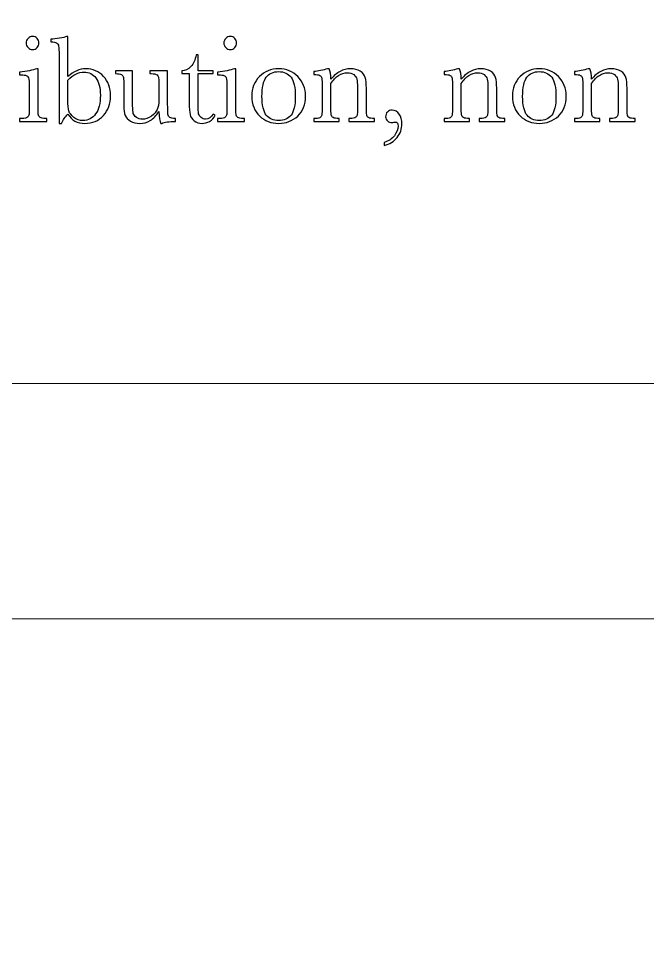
# Model space of a CAD drawing. Header units: centimetres. Extents: x -233 to -82, y 123 to 153.
# Drawn here: x -126.09 to -125.212, y 131.363 to 132.657 of the extents above; entities that cross this region are included whole.
import ezdxf

# ---------------------------------------------------------------- set-up
doc = ezdxf.new("R2010")
doc.units = ezdxf.units.CM
doc.header["$MEASUREMENT"] = 0
doc.layers.add('layer 1', color=7, linetype='Continuous')

msp = doc.modelspace()

# ---------------------------------------------------------------- linework, layer by layer
at = {"layer": 'layer 1', "color": 1, "lineweight": 9}
for points, knots in [([(-126.51636, 152.75145), (-126.51636, 152.75145), (-129.7739, 152.75145), (-129.7739, 152.75145), (-129.7739, 152.75145), (-129.7739, 152.75145), (-136.26995, 149.00072), (-136.26995, 149.00072), (-136.26995, 149.00072), (-136.26995, 149.00072), (-140.02277, 142.50252), (-140.02277, 142.50252), (-140.02277, 142.50252), (-140.02277, 142.50252), (-140.02277, 134.99898), (-140.02277, 134.99898), (-140.02277, 134.99898), (-140.02277, 134.99898), (-136.26995, 128.50081), (-136.26995, 128.50081), (-136.26995, 128.50081), (-136.26995, 128.50081), (-129.7739, 124.74796), (-129.7739, 124.74796), (-129.7739, 124.74796), (-129.7739, 124.74796), (-122.27036, 124.74796), (-122.27036, 124.74796), (-122.27036, 124.74796), (-122.27036, 124.74796), (-115.77213, 128.50081), (-115.77213, 128.50081), (-115.77213, 128.50081), (-115.77213, 128.50081), (-112.02146, 134.99898), (-112.02146, 134.99898), (-112.02146, 134.99898), (-112.02146, 134.99898), (-112.02146, 142.50252), (-112.02146, 142.50252), (-112.02146, 142.50252), (-112.02146, 142.50252), (-115.77213, 149.00072), (-115.77213, 149.00072), (-115.77213, 149.00072), (-115.77213, 149.00072), (-122.27036, 152.75145), (-122.27036, 152.75145), (-122.27036, 152.75145), (-122.27036, 152.75145), (-125.51514, 152.75145), (-125.51514, 152.75145)], [0, 0, 0, 0, 0.0714286, 0.0714286, 0.0714286, 0.0714286, 0.1428571, 0.1428571, 0.1428571, 0.1428571, 0.2142857, 0.2142857, 0.2142857, 0.2142857, 0.2857143, 0.2857143, 0.2857143, 0.2857143, 0.3571429, 0.3571429, 0.3571429, 0.3571429, 0.4285714, 0.4285714, 0.4285714, 0.4285714, 0.5, 0.5, 0.5, 0.5, 0.5714286, 0.5714286, 0.5714286, 0.5714286, 0.6428571, 0.6428571, 0.6428571, 0.6428571, 0.7142857, 0.7142857, 0.7142857, 0.7142857, 0.7857143, 0.7857143, 0.7857143, 0.7857143, 0.8571429, 0.8571429, 0.8571429, 0.8571429, 1, 1, 1, 1]), ([(-124.39763, 131.81974), (-124.39763, 131.81974), (-127.65091, 131.81974), (-127.65091, 131.81974), (-127.65091, 131.81974), (-127.65091, 131.81974), (-127.65091, 132.14782), (-127.65091, 132.14782), (-127.65091, 132.14782), (-127.65091, 132.14782), (-124.39763, 132.14782), (-124.39763, 132.14782), (-124.39763, 132.14782), (-124.39763, 132.14782), (-124.39763, 131.81974), (-124.39763, 131.81974)], [0, 0, 0, 0, 0.2, 0.2, 0.2, 0.2, 0.4, 0.4, 0.4, 0.4, 0.6, 0.6, 0.6, 0.6, 1, 1, 1, 1])]:
    msp.add_open_spline(points, degree=3, knots=knots, dxfattribs=at)
at = {"layer": 'layer 1'}
for points, knots in [([(-126.07911, 132.62274), (-126.07911, 132.62519), (-126.07821, 132.62734), (-126.07646, 132.62914), (-126.07646, 132.62914), (-126.07471, 132.63089), (-126.07261, 132.63179), (-126.07016, 132.63179), (-126.07016, 132.63179), (-126.06771, 132.63179), (-126.06561, 132.63089), (-126.06386, 132.62914), (-126.06386, 132.62914), (-126.06211, 132.62734), (-126.06126, 132.62519), (-126.06126, 132.62274), (-126.06126, 132.62274), (-126.06126, 132.62019), (-126.06211, 132.61804), (-126.06386, 132.61629), (-126.06386, 132.61629), (-126.06561, 132.61449), (-126.06771, 132.61359), (-126.07016, 132.61359), (-126.07016, 132.61359), (-126.07261, 132.61359), (-126.07471, 132.61449), (-126.07646, 132.61629), (-126.07646, 132.61629), (-126.07821, 132.61804), (-126.07911, 132.62019), (-126.07911, 132.62274)], [0, 0, 0, 0, 0.1111111, 0.1111111, 0.1111111, 0.1111111, 0.2222222, 0.2222222, 0.2222222, 0.2222222, 0.3333333, 0.3333333, 0.3333333, 0.3333333, 0.4444444, 0.4444444, 0.4444444, 0.4444444, 0.5555556, 0.5555556, 0.5555556, 0.5555556, 0.6666667, 0.6666667, 0.6666667, 0.6666667, 0.7777778, 0.7777778, 0.7777778, 0.7777778, 1, 1, 1, 1]), ([(-126.02986, 132.51049), (-126.02986, 132.51049), (-126.03321, 132.51049), (-126.03321, 132.51049), (-126.03321, 132.51049), (-126.03321, 132.51049), (-126.03321, 132.60489), (-126.03321, 132.60489), (-126.03321, 132.60489), (-126.03321, 132.61179), (-126.03341, 132.61624), (-126.03376, 132.61824), (-126.03376, 132.61824), (-126.03411, 132.62024), (-126.03506, 132.62174), (-126.03661, 132.62274), (-126.03661, 132.62274), (-126.03816, 132.62369), (-126.04081, 132.62419), (-126.04456, 132.62419), (-126.04456, 132.62419), (-126.04456, 132.62419), (-126.04456, 132.62814), (-126.04456, 132.62814), (-126.04456, 132.62814), (-126.04121, 132.62814), (-126.03711, 132.62854), (-126.03236, 132.62934), (-126.03236, 132.62934), (-126.02761, 132.63014), (-126.02436, 132.63094), (-126.02261, 132.63179), (-126.02261, 132.63179), (-126.02261, 132.63179), (-126.02081, 132.63179), (-126.02081, 132.63179), (-126.02081, 132.63179), (-126.02081, 132.63179), (-126.02081, 132.57594), (-126.02081, 132.57594), (-126.02081, 132.57594), (-126.01676, 132.57959), (-126.01271, 132.58229), (-126.00856, 132.58409), (-126.00856, 132.58409), (-126.00441, 132.58584), (-126.00026, 132.58674), (-125.99601, 132.58674), (-125.99601, 132.58674), (-125.98586, 132.58674), (-125.97751, 132.58319), (-125.97101, 132.57614), (-125.97101, 132.57614), (-125.96456, 132.56909), (-125.96131, 132.56004), (-125.96131, 132.54909), (-125.96131, 132.54909), (-125.96131, 132.53804), (-125.96461, 132.52889), (-125.97126, 132.52154), (-125.97126, 132.52154), (-125.97791, 132.51419), (-125.98656, 132.51049), (-125.99721, 132.51049), (-125.99721, 132.51049), (-126.00246, 132.51049), (-126.00701, 132.51159), (-126.01096, 132.51379), (-126.01096, 132.51379), (-126.01491, 132.51594), (-126.01816, 132.51919), (-126.02081, 132.52349), (-126.02081, 132.52349), (-126.02456, 132.51974), (-126.02756, 132.51544), (-126.02986, 132.51049)], [0, 0, 0, 0, 0.05, 0.05, 0.05, 0.05, 0.1, 0.1, 0.1, 0.1, 0.15, 0.15, 0.15, 0.15, 0.2, 0.2, 0.2, 0.2, 0.25, 0.25, 0.25, 0.25, 0.3, 0.3, 0.3, 0.3, 0.35, 0.35, 0.35, 0.35, 0.4, 0.4, 0.4, 0.4, 0.45, 0.45, 0.45, 0.45, 0.5, 0.5, 0.5, 0.5, 0.55, 0.55, 0.55, 0.55, 0.6, 0.6, 0.6, 0.6, 0.65, 0.65, 0.65, 0.65, 0.7, 0.7, 0.7, 0.7, 0.75, 0.75, 0.75, 0.75, 0.8, 0.8, 0.8, 0.8, 0.85, 0.85, 0.85, 0.85, 0.9, 0.9, 0.9, 0.9, 1, 1, 1, 1]), ([(-125.80316, 132.62274), (-125.80316, 132.62519), (-125.80226, 132.62734), (-125.80051, 132.62914), (-125.80051, 132.62914), (-125.79876, 132.63089), (-125.79666, 132.63179), (-125.79421, 132.63179), (-125.79421, 132.63179), (-125.79176, 132.63179), (-125.78966, 132.63089), (-125.78791, 132.62914), (-125.78791, 132.62914), (-125.78616, 132.62734), (-125.78531, 132.62519), (-125.78531, 132.62274), (-125.78531, 132.62274), (-125.78531, 132.62019), (-125.78616, 132.61804), (-125.78791, 132.61629), (-125.78791, 132.61629), (-125.78966, 132.61449), (-125.79176, 132.61359), (-125.79421, 132.61359), (-125.79421, 132.61359), (-125.79666, 132.61359), (-125.79876, 132.61449), (-125.80051, 132.61629), (-125.80051, 132.61629), (-125.80226, 132.61804), (-125.80316, 132.62019), (-125.80316, 132.62274)], [0, 0, 0, 0, 0.1111111, 0.1111111, 0.1111111, 0.1111111, 0.2222222, 0.2222222, 0.2222222, 0.2222222, 0.3333333, 0.3333333, 0.3333333, 0.3333333, 0.4444444, 0.4444444, 0.4444444, 0.4444444, 0.5555556, 0.5555556, 0.5555556, 0.5555556, 0.6666667, 0.6666667, 0.6666667, 0.6666667, 0.7777778, 0.7777778, 0.7777778, 0.7777778, 1, 1, 1, 1]), ([(-125.81796, 132.57994), (-125.81796, 132.57994), (-125.83921, 132.57994), (-125.83921, 132.57994), (-125.83921, 132.57994), (-125.83921, 132.57994), (-125.83921, 132.53729), (-125.83921, 132.53729), (-125.83921, 132.53729), (-125.83921, 132.53074), (-125.83891, 132.52629), (-125.83836, 132.52404), (-125.83836, 132.52404), (-125.83781, 132.52179), (-125.83656, 132.51994), (-125.83471, 132.51859), (-125.83471, 132.51859), (-125.83286, 132.51724), (-125.83086, 132.51654), (-125.82871, 132.51654), (-125.82871, 132.51654), (-125.82456, 132.51654), (-125.82101, 132.51889), (-125.81796, 132.52359), (-125.81796, 132.52359), (-125.81796, 132.52359), (-125.81521, 132.52194), (-125.81521, 132.52194), (-125.81521, 132.52194), (-125.81696, 132.51819), (-125.81961, 132.51534), (-125.82306, 132.51339), (-125.82306, 132.51339), (-125.82656, 132.51144), (-125.83006, 132.51049), (-125.83361, 132.51049), (-125.83361, 132.51049), (-125.83776, 132.51049), (-125.84136, 132.51174), (-125.84451, 132.51419), (-125.84451, 132.51419), (-125.84766, 132.51664), (-125.84961, 132.51949), (-125.85036, 132.52274), (-125.85036, 132.52274), (-125.85116, 132.52599), (-125.85156, 132.53174), (-125.85156, 132.53994), (-125.85156, 132.53994), (-125.85156, 132.53994), (-125.85156, 132.57994), (-125.85156, 132.57994), (-125.85156, 132.57994), (-125.85156, 132.57994), (-125.86181, 132.57994), (-125.86181, 132.57994), (-125.86181, 132.57994), (-125.86181, 132.57994), (-125.86181, 132.58389), (-125.86181, 132.58389), (-125.86181, 132.58389), (-125.85706, 132.58399), (-125.85286, 132.58599), (-125.84911, 132.58984), (-125.84911, 132.58984), (-125.84541, 132.59369), (-125.84306, 132.59904), (-125.84201, 132.60599), (-125.84201, 132.60599), (-125.84201, 132.60599), (-125.83921, 132.60599), (-125.83921, 132.60599), (-125.83921, 132.60599), (-125.83921, 132.60599), (-125.83921, 132.58389), (-125.83921, 132.58389), (-125.83921, 132.58389), (-125.83921, 132.58389), (-125.81796, 132.58389), (-125.81796, 132.58389), (-125.81796, 132.58389), (-125.81796, 132.58389), (-125.81796, 132.57994), (-125.81796, 132.57994)], [0, 0, 0, 0, 0.0454545, 0.0454545, 0.0454545, 0.0454545, 0.0909091, 0.0909091, 0.0909091, 0.0909091, 0.1363636, 0.1363636, 0.1363636, 0.1363636, 0.1818182, 0.1818182, 0.1818182, 0.1818182, 0.2272727, 0.2272727, 0.2272727, 0.2272727, 0.2727273, 0.2727273, 0.2727273, 0.2727273, 0.3181818, 0.3181818, 0.3181818, 0.3181818, 0.3636364, 0.3636364, 0.3636364, 0.3636364, 0.4090909, 0.4090909, 0.4090909, 0.4090909, 0.4545455, 0.4545455, 0.4545455, 0.4545455, 0.5, 0.5, 0.5, 0.5, 0.5454545, 0.5454545, 0.5454545, 0.5454545, 0.5909091, 0.5909091, 0.5909091, 0.5909091, 0.6363636, 0.6363636, 0.6363636, 0.6363636, 0.6818182, 0.6818182, 0.6818182, 0.6818182, 0.7272727, 0.7272727, 0.7272727, 0.7272727, 0.7727273, 0.7727273, 0.7727273, 0.7727273, 0.8181818, 0.8181818, 0.8181818, 0.8181818, 0.8636364, 0.8636364, 0.8636364, 0.8636364, 0.9090909, 0.9090909, 0.9090909, 0.9090909, 1, 1, 1, 1]), ([(-126.06251, 132.58674), (-126.06251, 132.58674), (-126.06251, 132.53754), (-126.06251, 132.53754), (-126.06251, 132.53754), (-126.06251, 132.52999), (-126.06241, 132.52529), (-126.06216, 132.52334), (-126.06216, 132.52334), (-126.06191, 132.52139), (-126.06111, 132.51989), (-126.05966, 132.51884), (-126.05966, 132.51884), (-126.05821, 132.51779), (-126.05566, 132.51729), (-126.05196, 132.51729), (-126.05196, 132.51729), (-126.05196, 132.51729), (-126.05016, 132.51729), (-126.05016, 132.51729), (-126.05016, 132.51729), (-126.05016, 132.51729), (-126.05016, 132.51334), (-126.05016, 132.51334), (-126.05016, 132.51334), (-126.05016, 132.51334), (-126.08816, 132.51334), (-126.08816, 132.51334), (-126.08816, 132.51334), (-126.08816, 132.51334), (-126.08816, 132.51729), (-126.08816, 132.51729), (-126.08816, 132.51729), (-126.08816, 132.51729), (-126.08521, 132.51729), (-126.08521, 132.51729), (-126.08521, 132.51729), (-126.08116, 132.51729), (-126.07851, 132.51789), (-126.07726, 132.51909), (-126.07726, 132.51909), (-126.07601, 132.52024), (-126.07531, 132.52164), (-126.07511, 132.52329), (-126.07511, 132.52329), (-126.07491, 132.52494), (-126.07481, 132.52969), (-126.07481, 132.53754), (-126.07481, 132.53754), (-126.07481, 132.53754), (-126.07481, 132.55889), (-126.07481, 132.55889), (-126.07481, 132.55889), (-126.07481, 132.56714), (-126.07521, 132.57224), (-126.07596, 132.57409), (-126.07596, 132.57409), (-126.07671, 132.57594), (-126.07776, 132.57709), (-126.07906, 132.57754), (-126.07906, 132.57754), (-126.08036, 132.57799), (-126.08261, 132.57819), (-126.08581, 132.57819), (-126.08581, 132.57819), (-126.08581, 132.57819), (-126.08816, 132.57819), (-126.08816, 132.57819), (-126.08816, 132.57819), (-126.08816, 132.57819), (-126.08816, 132.58214), (-126.08816, 132.58214), (-126.08816, 132.58214), (-126.07791, 132.58319), (-126.07001, 132.58469), (-126.06436, 132.58674), (-126.06436, 132.58674), (-126.06436, 132.58674), (-126.06251, 132.58674), (-126.06251, 132.58674)], [0, 0, 0, 0, 0.047619, 0.047619, 0.047619, 0.047619, 0.0952381, 0.0952381, 0.0952381, 0.0952381, 0.1428571, 0.1428571, 0.1428571, 0.1428571, 0.1904762, 0.1904762, 0.1904762, 0.1904762, 0.2380952, 0.2380952, 0.2380952, 0.2380952, 0.2857143, 0.2857143, 0.2857143, 0.2857143, 0.3333333, 0.3333333, 0.3333333, 0.3333333, 0.3809524, 0.3809524, 0.3809524, 0.3809524, 0.4285714, 0.4285714, 0.4285714, 0.4285714, 0.4761905, 0.4761905, 0.4761905, 0.4761905, 0.5238095, 0.5238095, 0.5238095, 0.5238095, 0.5714286, 0.5714286, 0.5714286, 0.5714286, 0.6190476, 0.6190476, 0.6190476, 0.6190476, 0.6666667, 0.6666667, 0.6666667, 0.6666667, 0.7142857, 0.7142857, 0.7142857, 0.7142857, 0.7619048, 0.7619048, 0.7619048, 0.7619048, 0.8095238, 0.8095238, 0.8095238, 0.8095238, 0.8571429, 0.8571429, 0.8571429, 0.8571429, 0.9047619, 0.9047619, 0.9047619, 0.9047619, 1, 1, 1, 1]), ([(-126.02081, 132.57089), (-126.02081, 132.57089), (-126.02081, 132.54324), (-126.02081, 132.54324), (-126.02081, 132.54324), (-126.02081, 132.53609), (-126.02031, 132.53099), (-126.01936, 132.52784), (-126.01936, 132.52784), (-126.01841, 132.52469), (-126.01616, 132.52169), (-126.01251, 132.51884), (-126.01251, 132.51884), (-126.00891, 132.51599), (-126.00471, 132.51454), (-125.99986, 132.51454), (-125.99986, 132.51454), (-125.99246, 132.51454), (-125.98656, 132.51759), (-125.98216, 132.52369), (-125.98216, 132.52369), (-125.97776, 132.52974), (-125.97556, 132.53849), (-125.97556, 132.54994), (-125.97556, 132.54994), (-125.97556, 132.56044), (-125.97761, 132.56844), (-125.98171, 132.57394), (-125.98171, 132.57394), (-125.98586, 132.57939), (-125.99131, 132.58214), (-125.99816, 132.58214), (-125.99816, 132.58214), (-126.00206, 132.58214), (-126.00591, 132.58119), (-126.00966, 132.57934), (-126.00966, 132.57934), (-126.01341, 132.57749), (-126.01716, 132.57464), (-126.02081, 132.57089)], [0, 0, 0, 0, 0.0909091, 0.0909091, 0.0909091, 0.0909091, 0.1818182, 0.1818182, 0.1818182, 0.1818182, 0.2727273, 0.2727273, 0.2727273, 0.2727273, 0.3636364, 0.3636364, 0.3636364, 0.3636364, 0.4545455, 0.4545455, 0.4545455, 0.4545455, 0.5454545, 0.5454545, 0.5454545, 0.5454545, 0.6363636, 0.6363636, 0.6363636, 0.6363636, 0.7272727, 0.7272727, 0.7272727, 0.7272727, 0.8181818, 0.8181818, 0.8181818, 0.8181818, 1, 1, 1, 1]), ([(-125.88161, 132.58389), (-125.88161, 132.58389), (-125.88161, 132.53764), (-125.88161, 132.53764), (-125.88161, 132.53764), (-125.88161, 132.52994), (-125.88151, 132.52514), (-125.88126, 132.52319), (-125.88126, 132.52319), (-125.88101, 132.52124), (-125.88016, 132.51974), (-125.87871, 132.51879), (-125.87871, 132.51879), (-125.87726, 132.51779), (-125.87461, 132.51729), (-125.87086, 132.51729), (-125.87086, 132.51729), (-125.87086, 132.51729), (-125.87086, 132.51334), (-125.87086, 132.51334), (-125.87086, 132.51334), (-125.87956, 132.51324), (-125.88591, 132.51234), (-125.88996, 132.51059), (-125.88996, 132.51059), (-125.88996, 132.51059), (-125.89101, 132.51059), (-125.89101, 132.51059), (-125.89101, 132.51059), (-125.89286, 132.51374), (-125.89381, 132.51919), (-125.89391, 132.52694), (-125.89391, 132.52694), (-125.89741, 132.52149), (-125.90141, 132.51739), (-125.90591, 132.51464), (-125.90591, 132.51464), (-125.91046, 132.51189), (-125.91541, 132.51049), (-125.92086, 132.51049), (-125.92086, 132.51049), (-125.92561, 132.51049), (-125.92976, 132.51159), (-125.93336, 132.51374), (-125.93336, 132.51374), (-125.93701, 132.51589), (-125.93946, 132.51849), (-125.94081, 132.52159), (-125.94081, 132.52159), (-125.94216, 132.52469), (-125.94286, 132.52939), (-125.94286, 132.53564), (-125.94286, 132.53564), (-125.94286, 132.53564), (-125.94286, 132.55969), (-125.94286, 132.55969), (-125.94286, 132.55969), (-125.94286, 132.56784), (-125.94301, 132.57279), (-125.94326, 132.57464), (-125.94326, 132.57464), (-125.94356, 132.57644), (-125.94446, 132.57779), (-125.94596, 132.57864), (-125.94596, 132.57864), (-125.94751, 132.57949), (-125.95031, 132.57994), (-125.95436, 132.57994), (-125.95436, 132.57994), (-125.95436, 132.57994), (-125.95436, 132.58389), (-125.95436, 132.58389), (-125.95436, 132.58389), (-125.95436, 132.58389), (-125.93046, 132.58389), (-125.93046, 132.58389), (-125.93046, 132.58389), (-125.93046, 132.58389), (-125.93046, 132.53494), (-125.93046, 132.53494), (-125.93046, 132.53494), (-125.93046, 132.53014), (-125.93016, 132.52664), (-125.92956, 132.52449), (-125.92956, 132.52449), (-125.92901, 132.52229), (-125.92751, 132.52039), (-125.92516, 132.51874), (-125.92516, 132.51874), (-125.92281, 132.51709), (-125.92011, 132.51629), (-125.91701, 132.51629), (-125.91701, 132.51629), (-125.91256, 132.51629), (-125.90836, 132.51774), (-125.90431, 132.52064), (-125.90431, 132.52064), (-125.90031, 132.52354), (-125.89756, 132.52659), (-125.89611, 132.52984), (-125.89611, 132.52984), (-125.89466, 132.53309), (-125.89391, 132.53769), (-125.89391, 132.54374), (-125.89391, 132.54374), (-125.89391, 132.54374), (-125.89391, 132.55969), (-125.89391, 132.55969), (-125.89391, 132.55969), (-125.89391, 132.56739), (-125.89401, 132.57209), (-125.89416, 132.57374), (-125.89416, 132.57374), (-125.89436, 132.57539), (-125.89511, 132.57684), (-125.89636, 132.57809), (-125.89636, 132.57809), (-125.89766, 132.57934), (-125.90036, 132.57994), (-125.90441, 132.57994), (-125.90441, 132.57994), (-125.90441, 132.57994), (-125.90626, 132.57994), (-125.90626, 132.57994), (-125.90626, 132.57994), (-125.90626, 132.57994), (-125.90626, 132.58389), (-125.90626, 132.58389), (-125.90626, 132.58389), (-125.90626, 132.58389), (-125.88161, 132.58389), (-125.88161, 132.58389)], [0, 0, 0, 0, 0.0294118, 0.0294118, 0.0294118, 0.0294118, 0.0588235, 0.0588235, 0.0588235, 0.0588235, 0.0882353, 0.0882353, 0.0882353, 0.0882353, 0.1176471, 0.1176471, 0.1176471, 0.1176471, 0.1470588, 0.1470588, 0.1470588, 0.1470588, 0.1764706, 0.1764706, 0.1764706, 0.1764706, 0.2058824, 0.2058824, 0.2058824, 0.2058824, 0.2352941, 0.2352941, 0.2352941, 0.2352941, 0.2647059, 0.2647059, 0.2647059, 0.2647059, 0.2941176, 0.2941176, 0.2941176, 0.2941176, 0.3235294, 0.3235294, 0.3235294, 0.3235294, 0.3529412, 0.3529412, 0.3529412, 0.3529412, 0.3823529, 0.3823529, 0.3823529, 0.3823529, 0.4117647, 0.4117647, 0.4117647, 0.4117647, 0.4411765, 0.4411765, 0.4411765, 0.4411765, 0.4705882, 0.4705882, 0.4705882, 0.4705882, 0.5, 0.5, 0.5, 0.5, 0.5294118, 0.5294118, 0.5294118, 0.5294118, 0.5588235, 0.5588235, 0.5588235, 0.5588235, 0.5882353, 0.5882353, 0.5882353, 0.5882353, 0.6176471, 0.6176471, 0.6176471, 0.6176471, 0.6470588, 0.6470588, 0.6470588, 0.6470588, 0.6764706, 0.6764706, 0.6764706, 0.6764706, 0.7058824, 0.7058824, 0.7058824, 0.7058824, 0.7352941, 0.7352941, 0.7352941, 0.7352941, 0.7647059, 0.7647059, 0.7647059, 0.7647059, 0.7941176, 0.7941176, 0.7941176, 0.7941176, 0.8235294, 0.8235294, 0.8235294, 0.8235294, 0.8529412, 0.8529412, 0.8529412, 0.8529412, 0.8823529, 0.8823529, 0.8823529, 0.8823529, 0.9117647, 0.9117647, 0.9117647, 0.9117647, 0.9411765, 0.9411765, 0.9411765, 0.9411765, 1, 1, 1, 1]), ([(-125.78656, 132.58674), (-125.78656, 132.58674), (-125.78656, 132.53754), (-125.78656, 132.53754), (-125.78656, 132.53754), (-125.78656, 132.52999), (-125.78646, 132.52529), (-125.78621, 132.52334), (-125.78621, 132.52334), (-125.78596, 132.52139), (-125.78516, 132.51989), (-125.78371, 132.51884), (-125.78371, 132.51884), (-125.78226, 132.51779), (-125.77971, 132.51729), (-125.77601, 132.51729), (-125.77601, 132.51729), (-125.77601, 132.51729), (-125.77421, 132.51729), (-125.77421, 132.51729), (-125.77421, 132.51729), (-125.77421, 132.51729), (-125.77421, 132.51334), (-125.77421, 132.51334), (-125.77421, 132.51334), (-125.77421, 132.51334), (-125.81221, 132.51334), (-125.81221, 132.51334), (-125.81221, 132.51334), (-125.81221, 132.51334), (-125.81221, 132.51729), (-125.81221, 132.51729), (-125.81221, 132.51729), (-125.81221, 132.51729), (-125.80926, 132.51729), (-125.80926, 132.51729), (-125.80926, 132.51729), (-125.80521, 132.51729), (-125.80256, 132.51789), (-125.80131, 132.51909), (-125.80131, 132.51909), (-125.80006, 132.52024), (-125.79936, 132.52164), (-125.79916, 132.52329), (-125.79916, 132.52329), (-125.79896, 132.52494), (-125.79886, 132.52969), (-125.79886, 132.53754), (-125.79886, 132.53754), (-125.79886, 132.53754), (-125.79886, 132.55889), (-125.79886, 132.55889), (-125.79886, 132.55889), (-125.79886, 132.56714), (-125.79926, 132.57224), (-125.80001, 132.57409), (-125.80001, 132.57409), (-125.80076, 132.57594), (-125.80181, 132.57709), (-125.80311, 132.57754), (-125.80311, 132.57754), (-125.80441, 132.57799), (-125.80666, 132.57819), (-125.80986, 132.57819), (-125.80986, 132.57819), (-125.80986, 132.57819), (-125.81221, 132.57819), (-125.81221, 132.57819), (-125.81221, 132.57819), (-125.81221, 132.57819), (-125.81221, 132.58214), (-125.81221, 132.58214), (-125.81221, 132.58214), (-125.80196, 132.58319), (-125.79406, 132.58469), (-125.78841, 132.58674), (-125.78841, 132.58674), (-125.78841, 132.58674), (-125.78656, 132.58674), (-125.78656, 132.58674)], [0, 0, 0, 0, 0.047619, 0.047619, 0.047619, 0.047619, 0.0952381, 0.0952381, 0.0952381, 0.0952381, 0.1428571, 0.1428571, 0.1428571, 0.1428571, 0.1904762, 0.1904762, 0.1904762, 0.1904762, 0.2380952, 0.2380952, 0.2380952, 0.2380952, 0.2857143, 0.2857143, 0.2857143, 0.2857143, 0.3333333, 0.3333333, 0.3333333, 0.3333333, 0.3809524, 0.3809524, 0.3809524, 0.3809524, 0.4285714, 0.4285714, 0.4285714, 0.4285714, 0.4761905, 0.4761905, 0.4761905, 0.4761905, 0.5238095, 0.5238095, 0.5238095, 0.5238095, 0.5714286, 0.5714286, 0.5714286, 0.5714286, 0.6190476, 0.6190476, 0.6190476, 0.6190476, 0.6666667, 0.6666667, 0.6666667, 0.6666667, 0.7142857, 0.7142857, 0.7142857, 0.7142857, 0.7619048, 0.7619048, 0.7619048, 0.7619048, 0.8095238, 0.8095238, 0.8095238, 0.8095238, 0.8571429, 0.8571429, 0.8571429, 0.8571429, 0.9047619, 0.9047619, 0.9047619, 0.9047619, 1, 1, 1, 1]), ([(-125.76431, 132.54874), (-125.76431, 132.55954), (-125.76071, 132.56859), (-125.75346, 132.57584), (-125.75346, 132.57584), (-125.74621, 132.58309), (-125.73731, 132.58674), (-125.72676, 132.58674), (-125.72676, 132.58674), (-125.71611, 132.58674), (-125.70721, 132.58309), (-125.69996, 132.57579), (-125.69996, 132.57579), (-125.69271, 132.56849), (-125.68911, 132.55949), (-125.68911, 132.54874), (-125.68911, 132.54874), (-125.68911, 132.53684), (-125.69276, 132.52749), (-125.70011, 132.52069), (-125.70011, 132.52069), (-125.70746, 132.51389), (-125.71636, 132.51049), (-125.72676, 132.51049), (-125.72676, 132.51049), (-125.73716, 132.51049), (-125.74601, 132.51394), (-125.75331, 132.52089), (-125.75331, 132.52089), (-125.76066, 132.52779), (-125.76431, 132.53709), (-125.76431, 132.54874)], [0, 0, 0, 0, 0.1111111, 0.1111111, 0.1111111, 0.1111111, 0.2222222, 0.2222222, 0.2222222, 0.2222222, 0.3333333, 0.3333333, 0.3333333, 0.3333333, 0.4444444, 0.4444444, 0.4444444, 0.4444444, 0.5555556, 0.5555556, 0.5555556, 0.5555556, 0.6666667, 0.6666667, 0.6666667, 0.6666667, 0.7777778, 0.7777778, 0.7777778, 0.7777778, 1, 1, 1, 1]), ([(-125.75001, 132.54829), (-125.75001, 132.53579), (-125.74796, 132.52704), (-125.74391, 132.52199), (-125.74391, 132.52199), (-125.73986, 132.51694), (-125.73411, 132.51444), (-125.72676, 132.51444), (-125.72676, 132.51444), (-125.71921, 132.51444), (-125.71346, 132.51694), (-125.70946, 132.52199), (-125.70946, 132.52199), (-125.70551, 132.52704), (-125.70351, 132.53579), (-125.70351, 132.54829), (-125.70351, 132.54829), (-125.70351, 132.56069), (-125.70551, 132.56954), (-125.70946, 132.57484), (-125.70946, 132.57484), (-125.71341, 132.58009), (-125.71921, 132.58274), (-125.72676, 132.58274), (-125.72676, 132.58274), (-125.73431, 132.58274), (-125.74006, 132.58014), (-125.74401, 132.57489), (-125.74401, 132.57489), (-125.74801, 132.56964), (-125.75001, 132.56074), (-125.75001, 132.54829)], [0, 0, 0, 0, 0.1111111, 0.1111111, 0.1111111, 0.1111111, 0.2222222, 0.2222222, 0.2222222, 0.2222222, 0.3333333, 0.3333333, 0.3333333, 0.3333333, 0.4444444, 0.4444444, 0.4444444, 0.4444444, 0.5555556, 0.5555556, 0.5555556, 0.5555556, 0.6666667, 0.6666667, 0.6666667, 0.6666667, 0.7777778, 0.7777778, 0.7777778, 0.7777778, 1, 1, 1, 1]), ([(-125.65836, 132.58674), (-125.65836, 132.58674), (-125.65606, 132.58674), (-125.65606, 132.58674), (-125.65606, 132.58674), (-125.65471, 132.58319), (-125.65396, 132.57834), (-125.65381, 132.57219), (-125.65381, 132.57219), (-125.64966, 132.57704), (-125.64536, 132.58069), (-125.64081, 132.58314), (-125.64081, 132.58314), (-125.63626, 132.58554), (-125.63156, 132.58674), (-125.62661, 132.58674), (-125.62661, 132.58674), (-125.62096, 132.58674), (-125.61636, 132.58554), (-125.61276, 132.58319), (-125.61276, 132.58319), (-125.60916, 132.58084), (-125.60686, 132.57794), (-125.60581, 132.57454), (-125.60581, 132.57454), (-125.60476, 132.57109), (-125.60426, 132.56614), (-125.60426, 132.55959), (-125.60426, 132.55959), (-125.60426, 132.55959), (-125.60426, 132.53754), (-125.60426, 132.53754), (-125.60426, 132.53754), (-125.60426, 132.52939), (-125.60411, 132.52439), (-125.60381, 132.52264), (-125.60381, 132.52264), (-125.60356, 132.52089), (-125.60266, 132.51954), (-125.60111, 132.51864), (-125.60111, 132.51864), (-125.59961, 132.51774), (-125.59681, 132.51729), (-125.59276, 132.51729), (-125.59276, 132.51729), (-125.59276, 132.51729), (-125.59276, 132.51334), (-125.59276, 132.51334), (-125.59276, 132.51334), (-125.59276, 132.51334), (-125.62881, 132.51334), (-125.62881, 132.51334), (-125.62881, 132.51334), (-125.62881, 132.51334), (-125.62881, 132.51729), (-125.62881, 132.51729), (-125.62881, 132.51729), (-125.62881, 132.51729), (-125.62721, 132.51729), (-125.62721, 132.51729), (-125.62721, 132.51729), (-125.62306, 132.51729), (-125.62036, 132.51789), (-125.61911, 132.51914), (-125.61911, 132.51914), (-125.61786, 132.52034), (-125.61711, 132.52174), (-125.61696, 132.52334), (-125.61696, 132.52334), (-125.61681, 132.52494), (-125.61671, 132.52969), (-125.61671, 132.53754), (-125.61671, 132.53754), (-125.61671, 132.53754), (-125.61671, 132.56029), (-125.61671, 132.56029), (-125.61671, 132.56029), (-125.61671, 132.56584), (-125.61696, 132.56984), (-125.61751, 132.57224), (-125.61751, 132.57224), (-125.61806, 132.57459), (-125.61951, 132.57669), (-125.62186, 132.57854), (-125.62186, 132.57854), (-125.62426, 132.58039), (-125.62731, 132.58129), (-125.63096, 132.58129), (-125.63096, 132.58129), (-125.63516, 132.58129), (-125.63916, 132.58004), (-125.64296, 132.57754), (-125.64296, 132.57754), (-125.64681, 132.57504), (-125.65041, 132.57129), (-125.65381, 132.56629), (-125.65381, 132.56629), (-125.65381, 132.56629), (-125.65381, 132.53754), (-125.65381, 132.53754), (-125.65381, 132.53754), (-125.65381, 132.52939), (-125.65366, 132.52439), (-125.65331, 132.52264), (-125.65331, 132.52264), (-125.65301, 132.52089), (-125.65211, 132.51954), (-125.65056, 132.51864), (-125.65056, 132.51864), (-125.64906, 132.51774), (-125.64626, 132.51729), (-125.64211, 132.51729), (-125.64211, 132.51729), (-125.64211, 132.51729), (-125.64211, 132.51334), (-125.64211, 132.51334), (-125.64211, 132.51334), (-125.64211, 132.51334), (-125.67776, 132.51334), (-125.67776, 132.51334), (-125.67776, 132.51334), (-125.67776, 132.51334), (-125.67776, 132.51729), (-125.67776, 132.51729), (-125.67776, 132.51729), (-125.67381, 132.51729), (-125.67101, 132.51769), (-125.66946, 132.51849), (-125.66946, 132.51849), (-125.66791, 132.51929), (-125.66696, 132.52054), (-125.66661, 132.52219), (-125.66661, 132.52219), (-125.66626, 132.52384), (-125.66606, 132.52894), (-125.66606, 132.53754), (-125.66606, 132.53754), (-125.66606, 132.53754), (-125.66606, 132.55854), (-125.66606, 132.55854), (-125.66606, 132.55854), (-125.66606, 132.56679), (-125.66621, 132.57179), (-125.66651, 132.57354), (-125.66651, 132.57354), (-125.66681, 132.57529), (-125.66771, 132.57659), (-125.66926, 132.57749), (-125.66926, 132.57749), (-125.67081, 132.57834), (-125.67361, 132.57879), (-125.67776, 132.57879), (-125.67776, 132.57879), (-125.67776, 132.57879), (-125.67776, 132.58274), (-125.67776, 132.58274), (-125.67776, 132.58274), (-125.67141, 132.58344), (-125.66496, 132.58479), (-125.65836, 132.58674)], [0, 0, 0, 0, 0.0243902, 0.0243902, 0.0243902, 0.0243902, 0.0487805, 0.0487805, 0.0487805, 0.0487805, 0.0731707, 0.0731707, 0.0731707, 0.0731707, 0.097561, 0.097561, 0.097561, 0.097561, 0.1219512, 0.1219512, 0.1219512, 0.1219512, 0.1463415, 0.1463415, 0.1463415, 0.1463415, 0.1707317, 0.1707317, 0.1707317, 0.1707317, 0.195122, 0.195122, 0.195122, 0.195122, 0.2195122, 0.2195122, 0.2195122, 0.2195122, 0.2439024, 0.2439024, 0.2439024, 0.2439024, 0.2682927, 0.2682927, 0.2682927, 0.2682927, 0.2926829, 0.2926829, 0.2926829, 0.2926829, 0.3170732, 0.3170732, 0.3170732, 0.3170732, 0.3414634, 0.3414634, 0.3414634, 0.3414634, 0.3658537, 0.3658537, 0.3658537, 0.3658537, 0.3902439, 0.3902439, 0.3902439, 0.3902439, 0.4146341, 0.4146341, 0.4146341, 0.4146341, 0.4390244, 0.4390244, 0.4390244, 0.4390244, 0.4634146, 0.4634146, 0.4634146, 0.4634146, 0.4878049, 0.4878049, 0.4878049, 0.4878049, 0.5121951, 0.5121951, 0.5121951, 0.5121951, 0.5365854, 0.5365854, 0.5365854, 0.5365854, 0.5609756, 0.5609756, 0.5609756, 0.5609756, 0.5853659, 0.5853659, 0.5853659, 0.5853659, 0.6097561, 0.6097561, 0.6097561, 0.6097561, 0.6341463, 0.6341463, 0.6341463, 0.6341463, 0.6585366, 0.6585366, 0.6585366, 0.6585366, 0.6829268, 0.6829268, 0.6829268, 0.6829268, 0.7073171, 0.7073171, 0.7073171, 0.7073171, 0.7317073, 0.7317073, 0.7317073, 0.7317073, 0.7560976, 0.7560976, 0.7560976, 0.7560976, 0.7804878, 0.7804878, 0.7804878, 0.7804878, 0.804878, 0.804878, 0.804878, 0.804878, 0.8292683, 0.8292683, 0.8292683, 0.8292683, 0.8536585, 0.8536585, 0.8536585, 0.8536585, 0.8780488, 0.8780488, 0.8780488, 0.8780488, 0.902439, 0.902439, 0.902439, 0.902439, 0.9268293, 0.9268293, 0.9268293, 0.9268293, 0.9512195, 0.9512195, 0.9512195, 0.9512195, 1, 1, 1, 1]), ([(-125.47646, 132.58674), (-125.47646, 132.58674), (-125.47416, 132.58674), (-125.47416, 132.58674), (-125.47416, 132.58674), (-125.47281, 132.58319), (-125.47206, 132.57834), (-125.47191, 132.57219), (-125.47191, 132.57219), (-125.46776, 132.57704), (-125.46346, 132.58069), (-125.45891, 132.58314), (-125.45891, 132.58314), (-125.45436, 132.58554), (-125.44966, 132.58674), (-125.44471, 132.58674), (-125.44471, 132.58674), (-125.43906, 132.58674), (-125.43446, 132.58554), (-125.43086, 132.58319), (-125.43086, 132.58319), (-125.42726, 132.58084), (-125.42496, 132.57794), (-125.42391, 132.57454), (-125.42391, 132.57454), (-125.42286, 132.57109), (-125.42236, 132.56614), (-125.42236, 132.55959), (-125.42236, 132.55959), (-125.42236, 132.55959), (-125.42236, 132.53754), (-125.42236, 132.53754), (-125.42236, 132.53754), (-125.42236, 132.52939), (-125.42221, 132.52439), (-125.42191, 132.52264), (-125.42191, 132.52264), (-125.42166, 132.52089), (-125.42076, 132.51954), (-125.41921, 132.51864), (-125.41921, 132.51864), (-125.41771, 132.51774), (-125.41491, 132.51729), (-125.41086, 132.51729), (-125.41086, 132.51729), (-125.41086, 132.51729), (-125.41086, 132.51334), (-125.41086, 132.51334), (-125.41086, 132.51334), (-125.41086, 132.51334), (-125.44691, 132.51334), (-125.44691, 132.51334), (-125.44691, 132.51334), (-125.44691, 132.51334), (-125.44691, 132.51729), (-125.44691, 132.51729), (-125.44691, 132.51729), (-125.44691, 132.51729), (-125.44531, 132.51729), (-125.44531, 132.51729), (-125.44531, 132.51729), (-125.44116, 132.51729), (-125.43846, 132.51789), (-125.43721, 132.51914), (-125.43721, 132.51914), (-125.43596, 132.52034), (-125.43521, 132.52174), (-125.43506, 132.52334), (-125.43506, 132.52334), (-125.43491, 132.52494), (-125.43481, 132.52969), (-125.43481, 132.53754), (-125.43481, 132.53754), (-125.43481, 132.53754), (-125.43481, 132.56029), (-125.43481, 132.56029), (-125.43481, 132.56029), (-125.43481, 132.56584), (-125.43506, 132.56984), (-125.43561, 132.57224), (-125.43561, 132.57224), (-125.43616, 132.57459), (-125.43761, 132.57669), (-125.43996, 132.57854), (-125.43996, 132.57854), (-125.44236, 132.58039), (-125.44541, 132.58129), (-125.44906, 132.58129), (-125.44906, 132.58129), (-125.45326, 132.58129), (-125.45726, 132.58004), (-125.46106, 132.57754), (-125.46106, 132.57754), (-125.46491, 132.57504), (-125.46851, 132.57129), (-125.47191, 132.56629), (-125.47191, 132.56629), (-125.47191, 132.56629), (-125.47191, 132.53754), (-125.47191, 132.53754), (-125.47191, 132.53754), (-125.47191, 132.52939), (-125.47176, 132.52439), (-125.47141, 132.52264), (-125.47141, 132.52264), (-125.47111, 132.52089), (-125.47021, 132.51954), (-125.46866, 132.51864), (-125.46866, 132.51864), (-125.46716, 132.51774), (-125.46436, 132.51729), (-125.46021, 132.51729), (-125.46021, 132.51729), (-125.46021, 132.51729), (-125.46021, 132.51334), (-125.46021, 132.51334), (-125.46021, 132.51334), (-125.46021, 132.51334), (-125.49586, 132.51334), (-125.49586, 132.51334), (-125.49586, 132.51334), (-125.49586, 132.51334), (-125.49586, 132.51729), (-125.49586, 132.51729), (-125.49586, 132.51729), (-125.49191, 132.51729), (-125.48911, 132.51769), (-125.48756, 132.51849), (-125.48756, 132.51849), (-125.48601, 132.51929), (-125.48506, 132.52054), (-125.48471, 132.52219), (-125.48471, 132.52219), (-125.48436, 132.52384), (-125.48416, 132.52894), (-125.48416, 132.53754), (-125.48416, 132.53754), (-125.48416, 132.53754), (-125.48416, 132.55854), (-125.48416, 132.55854), (-125.48416, 132.55854), (-125.48416, 132.56679), (-125.48431, 132.57179), (-125.48461, 132.57354), (-125.48461, 132.57354), (-125.48491, 132.57529), (-125.48581, 132.57659), (-125.48736, 132.57749), (-125.48736, 132.57749), (-125.48891, 132.57834), (-125.49171, 132.57879), (-125.49586, 132.57879), (-125.49586, 132.57879), (-125.49586, 132.57879), (-125.49586, 132.58274), (-125.49586, 132.58274), (-125.49586, 132.58274), (-125.48951, 132.58344), (-125.48306, 132.58479), (-125.47646, 132.58674)], [0, 0, 0, 0, 0.0243902, 0.0243902, 0.0243902, 0.0243902, 0.0487805, 0.0487805, 0.0487805, 0.0487805, 0.0731707, 0.0731707, 0.0731707, 0.0731707, 0.097561, 0.097561, 0.097561, 0.097561, 0.1219512, 0.1219512, 0.1219512, 0.1219512, 0.1463415, 0.1463415, 0.1463415, 0.1463415, 0.1707317, 0.1707317, 0.1707317, 0.1707317, 0.195122, 0.195122, 0.195122, 0.195122, 0.2195122, 0.2195122, 0.2195122, 0.2195122, 0.2439024, 0.2439024, 0.2439024, 0.2439024, 0.2682927, 0.2682927, 0.2682927, 0.2682927, 0.2926829, 0.2926829, 0.2926829, 0.2926829, 0.3170732, 0.3170732, 0.3170732, 0.3170732, 0.3414634, 0.3414634, 0.3414634, 0.3414634, 0.3658537, 0.3658537, 0.3658537, 0.3658537, 0.3902439, 0.3902439, 0.3902439, 0.3902439, 0.4146341, 0.4146341, 0.4146341, 0.4146341, 0.4390244, 0.4390244, 0.4390244, 0.4390244, 0.4634146, 0.4634146, 0.4634146, 0.4634146, 0.4878049, 0.4878049, 0.4878049, 0.4878049, 0.5121951, 0.5121951, 0.5121951, 0.5121951, 0.5365854, 0.5365854, 0.5365854, 0.5365854, 0.5609756, 0.5609756, 0.5609756, 0.5609756, 0.5853659, 0.5853659, 0.5853659, 0.5853659, 0.6097561, 0.6097561, 0.6097561, 0.6097561, 0.6341463, 0.6341463, 0.6341463, 0.6341463, 0.6585366, 0.6585366, 0.6585366, 0.6585366, 0.6829268, 0.6829268, 0.6829268, 0.6829268, 0.7073171, 0.7073171, 0.7073171, 0.7073171, 0.7317073, 0.7317073, 0.7317073, 0.7317073, 0.7560976, 0.7560976, 0.7560976, 0.7560976, 0.7804878, 0.7804878, 0.7804878, 0.7804878, 0.804878, 0.804878, 0.804878, 0.804878, 0.8292683, 0.8292683, 0.8292683, 0.8292683, 0.8536585, 0.8536585, 0.8536585, 0.8536585, 0.8780488, 0.8780488, 0.8780488, 0.8780488, 0.902439, 0.902439, 0.902439, 0.902439, 0.9268293, 0.9268293, 0.9268293, 0.9268293, 0.9512195, 0.9512195, 0.9512195, 0.9512195, 1, 1, 1, 1]), ([(-125.40051, 132.54874), (-125.40051, 132.55954), (-125.39691, 132.56859), (-125.38966, 132.57584), (-125.38966, 132.57584), (-125.38241, 132.58309), (-125.37351, 132.58674), (-125.36296, 132.58674), (-125.36296, 132.58674), (-125.35231, 132.58674), (-125.34341, 132.58309), (-125.33616, 132.57579), (-125.33616, 132.57579), (-125.32891, 132.56849), (-125.32531, 132.55949), (-125.32531, 132.54874), (-125.32531, 132.54874), (-125.32531, 132.53684), (-125.32896, 132.52749), (-125.33631, 132.52069), (-125.33631, 132.52069), (-125.34366, 132.51389), (-125.35256, 132.51049), (-125.36296, 132.51049), (-125.36296, 132.51049), (-125.37336, 132.51049), (-125.38221, 132.51394), (-125.38951, 132.52089), (-125.38951, 132.52089), (-125.39686, 132.52779), (-125.40051, 132.53709), (-125.40051, 132.54874)], [0, 0, 0, 0, 0.1111111, 0.1111111, 0.1111111, 0.1111111, 0.2222222, 0.2222222, 0.2222222, 0.2222222, 0.3333333, 0.3333333, 0.3333333, 0.3333333, 0.4444444, 0.4444444, 0.4444444, 0.4444444, 0.5555556, 0.5555556, 0.5555556, 0.5555556, 0.6666667, 0.6666667, 0.6666667, 0.6666667, 0.7777778, 0.7777778, 0.7777778, 0.7777778, 1, 1, 1, 1]), ([(-125.38621, 132.54829), (-125.38621, 132.53579), (-125.38416, 132.52704), (-125.38011, 132.52199), (-125.38011, 132.52199), (-125.37606, 132.51694), (-125.37031, 132.51444), (-125.36296, 132.51444), (-125.36296, 132.51444), (-125.35541, 132.51444), (-125.34966, 132.51694), (-125.34566, 132.52199), (-125.34566, 132.52199), (-125.34171, 132.52704), (-125.33971, 132.53579), (-125.33971, 132.54829), (-125.33971, 132.54829), (-125.33971, 132.56069), (-125.34171, 132.56954), (-125.34566, 132.57484), (-125.34566, 132.57484), (-125.34961, 132.58009), (-125.35541, 132.58274), (-125.36296, 132.58274), (-125.36296, 132.58274), (-125.37051, 132.58274), (-125.37626, 132.58014), (-125.38021, 132.57489), (-125.38021, 132.57489), (-125.38421, 132.56964), (-125.38621, 132.56074), (-125.38621, 132.54829)], [0, 0, 0, 0, 0.1111111, 0.1111111, 0.1111111, 0.1111111, 0.2222222, 0.2222222, 0.2222222, 0.2222222, 0.3333333, 0.3333333, 0.3333333, 0.3333333, 0.4444444, 0.4444444, 0.4444444, 0.4444444, 0.5555556, 0.5555556, 0.5555556, 0.5555556, 0.6666667, 0.6666667, 0.6666667, 0.6666667, 0.7777778, 0.7777778, 0.7777778, 0.7777778, 1, 1, 1, 1]), ([(-125.29456, 132.58674), (-125.29456, 132.58674), (-125.29226, 132.58674), (-125.29226, 132.58674), (-125.29226, 132.58674), (-125.29091, 132.58319), (-125.29016, 132.57834), (-125.29001, 132.57219), (-125.29001, 132.57219), (-125.28586, 132.57704), (-125.28156, 132.58069), (-125.27701, 132.58314), (-125.27701, 132.58314), (-125.27246, 132.58554), (-125.26776, 132.58674), (-125.26281, 132.58674), (-125.26281, 132.58674), (-125.25716, 132.58674), (-125.25256, 132.58554), (-125.24896, 132.58319), (-125.24896, 132.58319), (-125.24536, 132.58084), (-125.24306, 132.57794), (-125.24201, 132.57454), (-125.24201, 132.57454), (-125.24096, 132.57109), (-125.24046, 132.56614), (-125.24046, 132.55959), (-125.24046, 132.55959), (-125.24046, 132.55959), (-125.24046, 132.53754), (-125.24046, 132.53754), (-125.24046, 132.53754), (-125.24046, 132.52939), (-125.24031, 132.52439), (-125.24001, 132.52264), (-125.24001, 132.52264), (-125.23976, 132.52089), (-125.23886, 132.51954), (-125.23731, 132.51864), (-125.23731, 132.51864), (-125.23581, 132.51774), (-125.23301, 132.51729), (-125.22896, 132.51729), (-125.22896, 132.51729), (-125.22896, 132.51729), (-125.22896, 132.51334), (-125.22896, 132.51334), (-125.22896, 132.51334), (-125.22896, 132.51334), (-125.26501, 132.51334), (-125.26501, 132.51334), (-125.26501, 132.51334), (-125.26501, 132.51334), (-125.26501, 132.51729), (-125.26501, 132.51729), (-125.26501, 132.51729), (-125.26501, 132.51729), (-125.26341, 132.51729), (-125.26341, 132.51729), (-125.26341, 132.51729), (-125.25926, 132.51729), (-125.25656, 132.51789), (-125.25531, 132.51914), (-125.25531, 132.51914), (-125.25406, 132.52034), (-125.25331, 132.52174), (-125.25316, 132.52334), (-125.25316, 132.52334), (-125.25301, 132.52494), (-125.25291, 132.52969), (-125.25291, 132.53754), (-125.25291, 132.53754), (-125.25291, 132.53754), (-125.25291, 132.56029), (-125.25291, 132.56029), (-125.25291, 132.56029), (-125.25291, 132.56584), (-125.25316, 132.56984), (-125.25371, 132.57224), (-125.25371, 132.57224), (-125.25426, 132.57459), (-125.25571, 132.57669), (-125.25806, 132.57854), (-125.25806, 132.57854), (-125.26046, 132.58039), (-125.26351, 132.58129), (-125.26716, 132.58129), (-125.26716, 132.58129), (-125.27136, 132.58129), (-125.27536, 132.58004), (-125.27916, 132.57754), (-125.27916, 132.57754), (-125.28301, 132.57504), (-125.28661, 132.57129), (-125.29001, 132.56629), (-125.29001, 132.56629), (-125.29001, 132.56629), (-125.29001, 132.53754), (-125.29001, 132.53754), (-125.29001, 132.53754), (-125.29001, 132.52939), (-125.28986, 132.52439), (-125.28951, 132.52264), (-125.28951, 132.52264), (-125.28921, 132.52089), (-125.28831, 132.51954), (-125.28676, 132.51864), (-125.28676, 132.51864), (-125.28526, 132.51774), (-125.28246, 132.51729), (-125.27831, 132.51729), (-125.27831, 132.51729), (-125.27831, 132.51729), (-125.27831, 132.51334), (-125.27831, 132.51334), (-125.27831, 132.51334), (-125.27831, 132.51334), (-125.31396, 132.51334), (-125.31396, 132.51334), (-125.31396, 132.51334), (-125.31396, 132.51334), (-125.31396, 132.51729), (-125.31396, 132.51729), (-125.31396, 132.51729), (-125.31001, 132.51729), (-125.30721, 132.51769), (-125.30566, 132.51849), (-125.30566, 132.51849), (-125.30411, 132.51929), (-125.30316, 132.52054), (-125.30281, 132.52219), (-125.30281, 132.52219), (-125.30246, 132.52384), (-125.30226, 132.52894), (-125.30226, 132.53754), (-125.30226, 132.53754), (-125.30226, 132.53754), (-125.30226, 132.55854), (-125.30226, 132.55854), (-125.30226, 132.55854), (-125.30226, 132.56679), (-125.30241, 132.57179), (-125.30271, 132.57354), (-125.30271, 132.57354), (-125.30301, 132.57529), (-125.30391, 132.57659), (-125.30546, 132.57749), (-125.30546, 132.57749), (-125.30701, 132.57834), (-125.30981, 132.57879), (-125.31396, 132.57879), (-125.31396, 132.57879), (-125.31396, 132.57879), (-125.31396, 132.58274), (-125.31396, 132.58274), (-125.31396, 132.58274), (-125.30761, 132.58344), (-125.30116, 132.58479), (-125.29456, 132.58674)], [0, 0, 0, 0, 0.0243902, 0.0243902, 0.0243902, 0.0243902, 0.0487805, 0.0487805, 0.0487805, 0.0487805, 0.0731707, 0.0731707, 0.0731707, 0.0731707, 0.097561, 0.097561, 0.097561, 0.097561, 0.1219512, 0.1219512, 0.1219512, 0.1219512, 0.1463415, 0.1463415, 0.1463415, 0.1463415, 0.1707317, 0.1707317, 0.1707317, 0.1707317, 0.195122, 0.195122, 0.195122, 0.195122, 0.2195122, 0.2195122, 0.2195122, 0.2195122, 0.2439024, 0.2439024, 0.2439024, 0.2439024, 0.2682927, 0.2682927, 0.2682927, 0.2682927, 0.2926829, 0.2926829, 0.2926829, 0.2926829, 0.3170732, 0.3170732, 0.3170732, 0.3170732, 0.3414634, 0.3414634, 0.3414634, 0.3414634, 0.3658537, 0.3658537, 0.3658537, 0.3658537, 0.3902439, 0.3902439, 0.3902439, 0.3902439, 0.4146341, 0.4146341, 0.4146341, 0.4146341, 0.4390244, 0.4390244, 0.4390244, 0.4390244, 0.4634146, 0.4634146, 0.4634146, 0.4634146, 0.4878049, 0.4878049, 0.4878049, 0.4878049, 0.5121951, 0.5121951, 0.5121951, 0.5121951, 0.5365854, 0.5365854, 0.5365854, 0.5365854, 0.5609756, 0.5609756, 0.5609756, 0.5609756, 0.5853659, 0.5853659, 0.5853659, 0.5853659, 0.6097561, 0.6097561, 0.6097561, 0.6097561, 0.6341463, 0.6341463, 0.6341463, 0.6341463, 0.6585366, 0.6585366, 0.6585366, 0.6585366, 0.6829268, 0.6829268, 0.6829268, 0.6829268, 0.7073171, 0.7073171, 0.7073171, 0.7073171, 0.7317073, 0.7317073, 0.7317073, 0.7317073, 0.7560976, 0.7560976, 0.7560976, 0.7560976, 0.7804878, 0.7804878, 0.7804878, 0.7804878, 0.804878, 0.804878, 0.804878, 0.804878, 0.8292683, 0.8292683, 0.8292683, 0.8292683, 0.8536585, 0.8536585, 0.8536585, 0.8536585, 0.8780488, 0.8780488, 0.8780488, 0.8780488, 0.902439, 0.902439, 0.902439, 0.902439, 0.9268293, 0.9268293, 0.9268293, 0.9268293, 0.9512195, 0.9512195, 0.9512195, 0.9512195, 1, 1, 1, 1]), ([(-125.57941, 132.47974), (-125.57941, 132.47974), (-125.57941, 132.48404), (-125.57941, 132.48404), (-125.57941, 132.48404), (-125.57331, 132.48584), (-125.56856, 132.48894), (-125.56516, 132.49339), (-125.56516, 132.49339), (-125.56181, 132.49784), (-125.56011, 132.50234), (-125.56011, 132.50679), (-125.56011, 132.50679), (-125.56011, 132.51059), (-125.56131, 132.51249), (-125.56371, 132.51249), (-125.56371, 132.51249), (-125.56416, 132.51249), (-125.56491, 132.51234), (-125.56596, 132.51204), (-125.56596, 132.51204), (-125.56681, 132.51179), (-125.56761, 132.51164), (-125.56836, 132.51164), (-125.56836, 132.51164), (-125.57096, 132.51164), (-125.57311, 132.51239), (-125.57481, 132.51394), (-125.57481, 132.51394), (-125.57656, 132.51544), (-125.57741, 132.51744), (-125.57741, 132.51989), (-125.57741, 132.51989), (-125.57741, 132.52254), (-125.57656, 132.52469), (-125.57491, 132.52644), (-125.57491, 132.52644), (-125.57326, 132.52819), (-125.57111, 132.52904), (-125.56846, 132.52904), (-125.56846, 132.52904), (-125.56441, 132.52904), (-125.56106, 132.52714), (-125.55851, 132.52339), (-125.55851, 132.52339), (-125.55596, 132.51964), (-125.55466, 132.51519), (-125.55466, 132.51014), (-125.55466, 132.51014), (-125.55466, 132.50289), (-125.55686, 132.49649), (-125.56131, 132.49094), (-125.56131, 132.49094), (-125.56576, 132.48544), (-125.57181, 132.48169), (-125.57941, 132.47974)], [0, 0, 0, 0, 0.0666667, 0.0666667, 0.0666667, 0.0666667, 0.1333333, 0.1333333, 0.1333333, 0.1333333, 0.2, 0.2, 0.2, 0.2, 0.2666667, 0.2666667, 0.2666667, 0.2666667, 0.3333333, 0.3333333, 0.3333333, 0.3333333, 0.4, 0.4, 0.4, 0.4, 0.4666667, 0.4666667, 0.4666667, 0.4666667, 0.5333333, 0.5333333, 0.5333333, 0.5333333, 0.6, 0.6, 0.6, 0.6, 0.6666667, 0.6666667, 0.6666667, 0.6666667, 0.7333333, 0.7333333, 0.7333333, 0.7333333, 0.8, 0.8, 0.8, 0.8, 0.8666667, 0.8666667, 0.8666667, 0.8666667, 1, 1, 1, 1])]:
    msp.add_open_spline(points, degree=3, knots=knots, dxfattribs=at)

doc.saveas('drawing.dxf')
